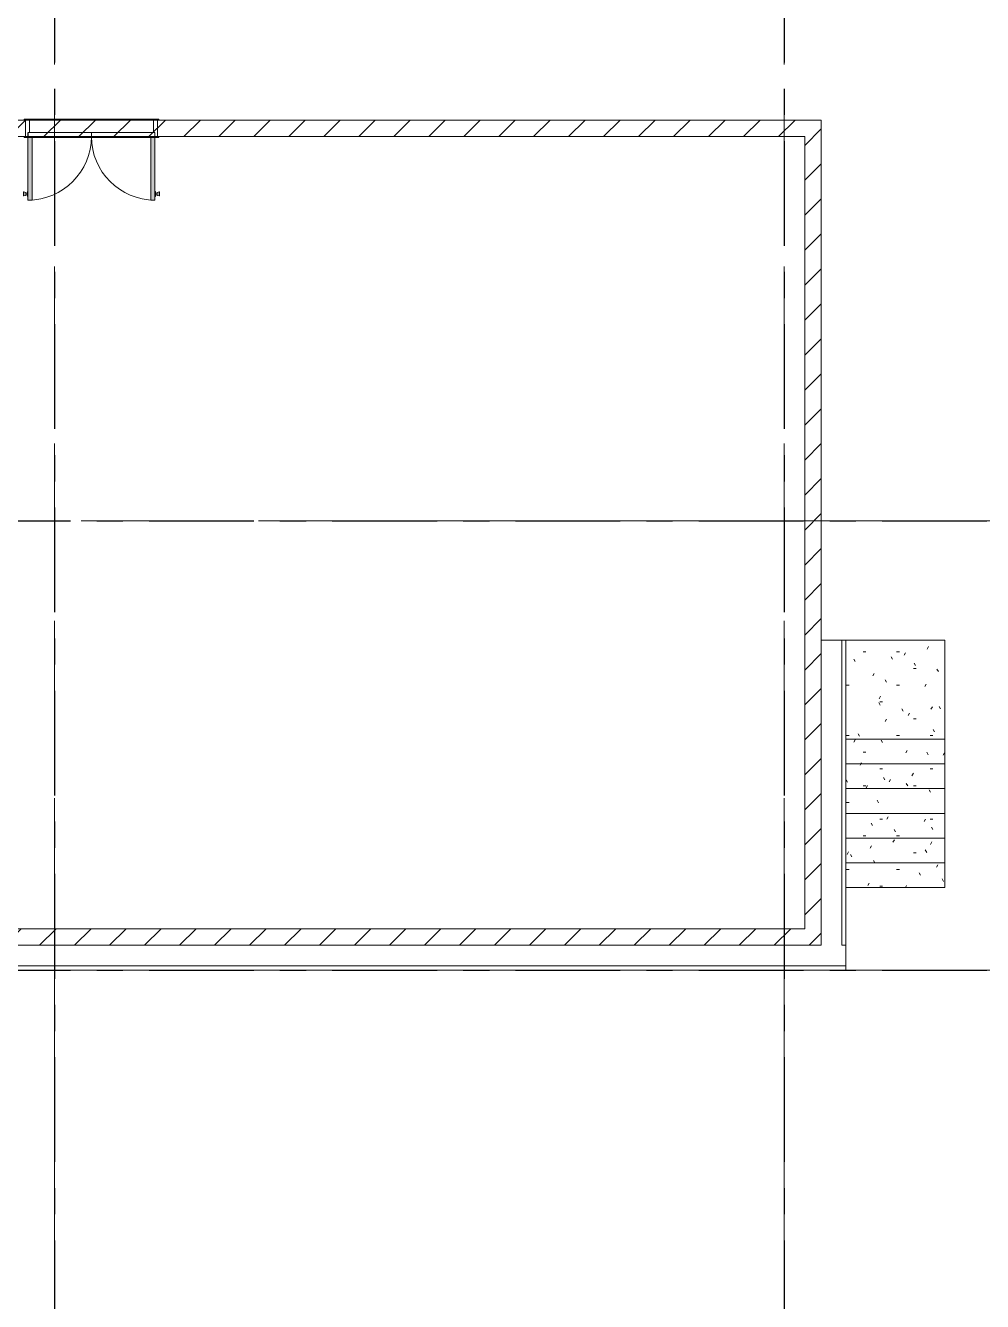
# Model space of a CAD drawing. Header units: millimetres. Extents: x -4000 to 187956, y -58990 to 162485.
# Drawn here: x 88800 to 100407, y -4021 to 11457 of the extents above; entities that cross this region are included whole.
import ezdxf

# ---------------------------------------------------------------- set-up
doc = ezdxf.new("R2010")
doc.units = ezdxf.units.MM
for name, pattern in [('Dash', [600, 300, -300]), ('Dash_2_', [635, 317.5, -317.5]), ('Grid Line', [2222.5, 1270, -317.5, 317.5, -317.5]), ('Grid Line 12_5mm', [2150, 1250, -300, 300, -300]), ('Overhead 1_5mm', [250, 150, -100])]:
    doc.linetypes.add(name, pattern=pattern)
for name, color, linetype, lineweight in [('A-DETL-GENF', 92, 'Continuous', 9), ('A-DOOR', 31, 'Continuous', 13), ('A-DOOR-FRAM', 31, 'Continuous', 13), ('A-DOOR-HDLN', 31, 'Dash_2_', 13), ('A-FLOR', 192, 'Continuous', 13), ('A-FLOR-PATT', 8, 'Continuous', 13), ('A-WALL', 113, 'Continuous', 13), ('A-WALL-PATT', 111, 'Continuous', 13), ('S-GRID', 1, 'Continuous', 30), ('S-STRS', 31, 'Continuous', 9)]:
    doc.layers.add(name, color=color, linetype=linetype, lineweight=lineweight)
pattern_1 = [(0, (0, 0), (812.8, 203.2), [33.528, -576.072, 33.528, -576.072, -3251.2]), (0, (0, 0), (812.8, 203.2), [-1219.2, 33.528, -1185.672, 33.528, -576.072, -1422.4]), (0, (0, 0), (812.8, 203.2), [-3048, 33.528, -372.872, 33.528, -982.472]), (120, (304.8, 101.6), (-582.37636, 602.30545), [33.528, -576.072, 33.528, -576.072, -3251.2]), (120, (304.8, 101.6), (-582.37636, 602.30545), [-1219.2, 33.528, -1185.672, 33.528, -576.072, -1422.4]), (120, (304.8, 101.6), (-582.37636, 602.30545), [-3048, 33.528, -372.872, 33.528, -982.472]), (240, (406.4, 508), (-230.42364, -805.50545), [33.528, -576.072, 33.528, -576.072, -3251.2]), (240, (406.4, 508), (-230.42364, -805.50545), [-1219.2, 33.528, -1185.672, 33.528, -576.072, -1422.4]), (240, (406.4, 508), (-230.42364, -805.50545), [-3048, 33.528, -372.872, 33.528, -982.472])]
pattern_2 = [(45, (0, 0), (-212.132, 212.132), [])]

# ---------------------------------------------------------------- blocks, each defined once
blk = doc.blocks.new('dcc5a - 1600X2200-V656-0_000')
at = {"layer": 'A-DOOR', "lineweight": 15, "transparency": 33554534}
for points in [[(-313, 154), (-313, 925), (-363, 925), (-363, 154)], [(1178, 154), (1178, 925), (1128, 925), (1128, 154)]]:
    blk.add_hatch(color=256, dxfattribs=at).paths.add_polyline_path(points)
at = {"layer": 'A-DETL-GENF', "color": 250}
for p, q in [((-416, 875), (-418, 870)), ((-418, 870), (-418, 829)), ((-418, 829), (-418, 870)), ((-418, 829), (-416, 825)), ((-413, 875), (-416, 875)), ((-416, 875), (-416, 825)), ((-416, 825), (-416, 875)), ((-416, 825), (-413, 825)), ((-388, 868), (-413, 875)), ((-413, 875), (-413, 825)), ((-413, 825), (-413, 875)), ((-413, 825), (-388, 831)), ((-388, 868), (-388, 831)), ((-388, 831), (-388, 868)), ((-369, 860), (-388, 860)), ((-388, 860), (-388, 840)), ((-388, 840), (-388, 860)), ((-388, 840), (-369, 840)), ((-363, 880), (-369, 880)), ((-369, 880), (-369, 820)), ((-369, 820), (-369, 880)), ((-369, 840), (-369, 860)), ((-369, 860), (-369, 840)), ((-369, 820), (-363, 820)), ((-363, 880), (-363, 820)), ((-363, 820), (-363, 880)), ((1178, 880), (1178, 820)), ((1178, 820), (1178, 880)), ((1178, 880), (1184, 880)), ((1184, 820), (1178, 820)), ((1184, 880), (1184, 820)), ((1184, 820), (1184, 880)), ((1184, 840), (1184, 860)), ((1184, 860), (1184, 840)), ((1184, 860), (1203, 860)), ((1203, 840), (1184, 840)), ((1203, 868), (1228, 875)), ((1203, 868), (1203, 831)), ((1203, 831), (1203, 868)), ((1203, 860), (1203, 840)), ((1203, 840), (1203, 860)), ((1228, 825), (1203, 831)), ((1228, 875), (1231, 875)), ((1228, 875), (1228, 825)), ((1228, 825), (1228, 875)), ((1231, 825), (1228, 825)), ((1231, 875), (1233, 870)), ((1231, 875), (1231, 825)), ((1231, 825), (1231, 875)), ((1233, 829), (1231, 825)), ((1233, 870), (1233, 829)), ((1233, 829), (1233, 870))]:
    blk.add_line(p, q, dxfattribs=at)
at = {"layer": 'A-DOOR', "color": 5, "lineweight": 15}
for p, q in [((-363, 925), (-363, 154)), ((-313, 925), (-363, 925)), ((-363, 925), (-363, 154)), ((-313, 925), (-363, 925)), ((-313, 154), (-313, 925)), ((-313, 154), (-313, 925)), ((1128, 925), (1128, 154)), ((1178, 925), (1128, 925)), ((1128, 925), (1178, 925)), ((1128, 154), (1128, 925)), ((1178, 154), (1178, 925)), ((1178, 925), (1178, 154)), ((-408, 154), (-408, 166)), ((-408, 166), (-363, 166)), ((-313, 166), (1128, 166)), ((1178, 166), (1222, 166)), ((1222, 166), (1222, 154)), ((-408, -58), (-408, -46)), ((1222, -58), (-408, -58)), ((1222, -46), (1222, -58))]:
    blk.add_line(p, q, dxfattribs=at)
at = {"layer": 'A-DOOR', "color": 171, "lineweight": 15}
for p, q in [((-408, 154), (-408, 166)), ((-408, 166), (-378, 166)), ((-378, 166), (-378, 154)), ((-378, 166), (-378, 154)), ((-363, 166), (-378, 166)), ((1128, 166), (-313, 166)), ((1192, 166), (1178, 166)), ((1222, 166), (1192, 166)), ((1192, 166), (1192, 154)), ((1192, 154), (1192, 166)), ((1222, 166), (1222, 154)), ((-363, 154), (-408, 154)), ((-393, 154), (-393, -46)), ((-313, 154), (-363, 154)), ((-363, 154), (-313, 154)), ((-363, 154), (-313, 154)), ((-363, 154), (1178, 154)), ((1128, 154), (-313, 154)), ((1178, 154), (1128, 154)), ((1128, 154), (1178, 154)), ((1128, 154), (1178, 154)), ((1128, 154), (1178, 154)), ((1222, 154), (1178, 154)), ((1207, -46), (1207, 154)), ((-408, -58), (-408, -46)), ((-408, -46), (1222, -46)), ((-378, -58), (-408, -58)), ((-393, -46), (1207, -46)), ((-378, -46), (-378, -58)), ((-378, -46), (-378, -58)), ((-378, -58), (1192, -58)), ((1192, -58), (1192, -46)), ((1192, -58), (1192, -46)), ((1192, -58), (1222, -58)), ((1222, -58), (1222, -46))]:
    blk.add_line(p, q, dxfattribs=at)
at = {"layer": 'A-DOOR', "color": 173, "lineweight": 15}
for p, q in [((-363, 166), (-313, 166)), ((1128, 166), (1178, 166))]:
    blk.add_line(p, q, dxfattribs=at)
at = {"layer": 'A-DOOR', "color": 161, "lineweight": 15}
for p, q in [((-313, 166), (-363, 166)), ((1178, 166), (1128, 166)), ((-393, 154), (-408, 154)), ((1207, 154), (1222, 154)), ((-408, -46), (-393, -46)), ((1222, -46), (1207, -46))]:
    blk.add_line(p, q, dxfattribs=at)
at = {"layer": 'A-DOOR', "color": 151, "lineweight": 15}
for p, q in [((-378, 154), (-393, 154)), ((-378, 154), (-363, 154)), ((-363, 154), (-313, 154)), ((-313, 154), (1128, 154)), ((1128, 154), (1178, 154)), ((1178, 154), (1192, 154)), ((1192, 154), (1207, 154)), ((-393, -46), (-378, -46)), ((1192, -46), (-378, -46)), ((1207, -46), (1192, -46))]:
    blk.add_line(p, q, dxfattribs=at)
at = {"layer": 'A-DOOR', "color": 5, "lineweight": 15}
for centre, start, end in [((-363, 154), 0, 90), ((1178, 154), 90, 180)]:
    blk.add_arc(centre, 771, start, end, dxfattribs=at)
at = {"layer": 'A-DOOR-FRAM', "color": 81, "lineweight": 15}
for p, q in [((-393, -46), (-393, 154)), ((-393, 154), (-363, 154)), ((-363, 154), (-363, 104)), ((-363, 154), (-363, 104)), ((-363, 104), (-343, 104)), ((-363, 104), (1177, 104)), ((-343, 104), (-343, -46)), ((-343, 104), (-343, -46)), ((1157, 104), (-343, 104)), ((-313, 154), (1128, 154)), ((1157, -46), (1157, 104)), ((1177, 104), (1157, 104)), ((1157, -46), (1157, 104)), ((1177, 104), (1177, 154)), ((1177, 104), (1177, 154)), ((1178, 154), (1207, 154)), ((1207, -46), (1207, 154)), ((1207, -46), (-393, -46))]:
    blk.add_line(p, q, dxfattribs=at)
at = {"layer": 'A-DOOR-FRAM', "color": 71, "lineweight": 15}
for p, q in [((-393, 154), (-363, 154)), ((-363, 154), (-313, 154)), ((-313, 154), (-363, 154)), ((1128, 154), (-313, 154)), ((1128, 154), (1178, 154)), ((1177, 154), (1128, 154)), ((1207, 154), (1178, 154)), ((-343, -46), (-393, -46)), ((-343, -46), (1157, -46)), ((1157, -46), (1207, -46))]:
    blk.add_line(p, q, dxfattribs=at)
at = {"layer": 'A-DOOR-FRAM', "color": 91, "lineweight": 15}
for p, q in [((-393, -46), (-393, 154)), ((1207, 154), (1207, -46))]:
    blk.add_line(p, q, dxfattribs=at)
at = {"layer": 'A-DOOR-HDLN', "color": 171, "linetype": 'Dash', "lineweight": 15}
for p, q in [((-363, 154), (-363, 104)), ((1178, 154), (-363, 154)), ((-363, 104), (1178, 104)), ((407, 104), (407, 154)), ((1178, 104), (1178, 154))]:
    blk.add_line(p, q, dxfattribs=at)
blk = doc.blocks.new('CMF2_NHAXUONG_A_rvt-1-0_000')
at = {"layer": 'A-FLOR-PATT', "lineweight": 9}
h = blk.add_hatch(dxfattribs=at)
h.set_pattern_fill('FP_1', color=250, style=0, pattern_type=2)
h.set_pattern_definition(pattern_1)
h.paths.add_polyline_path([(99950, 2800), (99950, 4000), (98750, 4000), (98750, 2800)])
at = {"layer": 'A-WALL-PATT', "lineweight": 9}
h = blk.add_hatch(dxfattribs=at)
h.set_pattern_fill('FP_13', color=250, style=0, pattern_type=2)
h.set_pattern_definition(pattern_2)
h.paths.add_polyline_path([(98250, 10110), (98250, 10310), (82000, 10310), (82000, 10110), (93524, 10110)])
h = blk.add_hatch(dxfattribs=at)
h.set_pattern_fill('FP_13', color=250, style=0, pattern_type=2)
h.set_pattern_definition(pattern_2)
h.paths.add_polyline_path([(98250, 500), (98450, 500), (98450, 10310), (98250, 10310), (98250, 5424)])
h = blk.add_hatch(dxfattribs=at)
h.set_pattern_fill('FP_13', color=250, style=0, pattern_type=2)
h.set_pattern_definition(pattern_2)
h.paths.add_polyline_path([(98450, 300), (98450, 500), (67750, 500), (67750, 300), (93524, 300)])
at = {"layer": 'S-STRS'}
h = blk.add_hatch(dxfattribs=at)
h.set_pattern_fill('FP_1', color=256, style=0, pattern_type=2)
h.set_pattern_definition(pattern_1)
h.paths.add_polyline_path([(99950, 2500), (99950, 2800), (98750, 2800), (98750, 2500)])
h = blk.add_hatch(dxfattribs=at)
h.set_pattern_fill('FP_1', color=256, style=0, pattern_type=2)
h.set_pattern_definition(pattern_1)
h.paths.add_polyline_path([(99950, 2200), (99950, 2500), (98750, 2500), (98750, 2200)])
h = blk.add_hatch(dxfattribs=at)
h.set_pattern_fill('FP_1', color=256, style=0, pattern_type=2)
h.set_pattern_definition(pattern_1)
h.paths.add_polyline_path([(99950, 1900), (99950, 2200), (98750, 2200), (98750, 1900)])
h = blk.add_hatch(dxfattribs=at)
h.set_pattern_fill('FP_1', color=256, style=0, pattern_type=2)
h.set_pattern_definition(pattern_1)
h.paths.add_polyline_path([(99950, 1600), (99950, 1900), (98750, 1900), (98750, 1600)])
h = blk.add_hatch(dxfattribs=at)
h.set_pattern_fill('FP_1', color=256, style=0, pattern_type=2)
h.set_pattern_definition(pattern_1)
h.paths.add_polyline_path([(99950, 1300), (99950, 1600), (98750, 1600), (98750, 1300)])
h = blk.add_hatch(dxfattribs=at)
h.set_pattern_fill('FP_1', color=256, style=0, pattern_type=2)
h.set_pattern_definition(pattern_1)
h.paths.add_polyline_path([(98750, 1000), (99950, 1000), (99950, 1300), (98750, 1300)])
at = {"layer": 'A-FLOR', "color": 81, "lineweight": 15}
for p, q in [((98750, 2800), (98750, 4000)), ((99950, 2800), (98750, 2800))]:
    blk.add_line(p, q, dxfattribs=at)
at = {"layer": 'A-FLOR', "color": 93, "lineweight": 15}
for p, q in [((98750, 4000), (99950, 4000)), ((98750, 4000), (98750, 2800)), ((99950, 4000), (99950, 2800))]:
    blk.add_line(p, q, dxfattribs=at)
at = {"layer": 'A-FLOR', "color": 94, "lineweight": 15}
for p, q in [((99950, 4000), (98750, 4000)), ((99950, 2800), (99950, 4000)), ((98750, 2800), (99950, 2800))]:
    blk.add_line(p, q, dxfattribs=at)
at = {"layer": 'A-WALL', "color": 90, "lineweight": 15}
for p, q in [((98250, 10310), (82000, 10310)), ((98450, 10310), (98250, 10310)), ((98450, 500), (98450, 10310)), ((88350, 10110), (98250, 10110)), ((98250, 10110), (98250, 500)), ((98750, 4000), (98450, 4000)), ((98450, 4000), (98450, 300)), ((98700, 4000), (98700, 300)), ((98750, 300), (98750, 4000)), ((98250, 500), (88350, 500)), ((98450, 300), (98450, 500)), ((98450, 300), (67750, 300)), ((67750, 300), (98450, 300)), ((98700, 300), (98750, 300)), ((98750, 300), (98750, 300)), ((98750, 0), (98750, 300)), ((98750, 50), (67250, 50)), ((67250, 0), (98750, 0))]:
    blk.add_line(p, q, dxfattribs=at)
at = {"layer": 'A-WALL', "color": 53, "lineweight": 15}
for p, q in [((88800, 10310), (88785, 10310)), ((90400, 10310), (88800, 10310)), ((90400, 10110), (90400, 10310)), ((90415, 10310), (90400, 10310)), ((88800, 10110), (88829, 10110)), ((88879, 10110), (90320, 10110)), ((90370, 10110), (90400, 10110)), ((90400, 10110), (90415, 10110)), ((98450, 4000), (98450, 300)), ((98450, 500), (98450, 4000)), ((98450, 500), (98450, 300))]:
    blk.add_line(p, q, dxfattribs=at)
at = {"layer": 'A-WALL', "color": 35, "lineweight": 15}
for p, q in [((90400, 10110), (90400, 10310)), ((98250, 10310), (90415, 10310)), ((98250, 10310), (98450, 10310)), ((98450, 4000), (98450, 10310)), ((90415, 10110), (98250, 10110)), ((98250, 10110), (98250, 500)), ((98450, 4000), (98750, 4000)), ((98750, 300), (98750, 4000)), ((98250, 500), (88350, 500)), ((98750, 300), (98750, 300)), ((98750, 300), (98750, 0)), ((87300, 0), (98750, 0))]:
    blk.add_line(p, q, dxfattribs=at)
at = {"layer": 'A-WALL', "color": 31, "lineweight": 15}
for p, q in [((88829, 10110), (88879, 10110)), ((90320, 10110), (90370, 10110))]:
    blk.add_line(p, q, dxfattribs=at)
at = {"layer": 'S-GRID', "linetype": 'Grid Line 12_5mm', "lineweight": 9}
for p, q in [((89150, 161185), (89150, -16487)), ((98000, 161185), (98000, -16487)), ((-824, 5450), (183641, 5450)), ((-824, 0), (183641, 0))]:
    blk.add_line(p, q, dxfattribs=at)
at = {"layer": 'S-STRS', "color": 250}
for p, q in [((98750, 2800), (99950, 2800)), ((99950, 2500), (99950, 2800)), ((98750, 2500), (99950, 2500)), ((99950, 2200), (99950, 2500)), ((98750, 2200), (99950, 2200)), ((99950, 1900), (99950, 2200)), ((98750, 1900), (99950, 1900)), ((99950, 1600), (99950, 1900)), ((98750, 1600), (99950, 1600)), ((99950, 1300), (99950, 1600)), ((98750, 1300), (99950, 1300)), ((99950, 1000), (99950, 1300)), ((98750, 1000), (99950, 1000))]:
    blk.add_line(p, q, dxfattribs=at)
at = {"layer": 'S-STRS', "color": 252}
for p, q in [((98750, 2500), (98750, 2800)), ((98750, 2200), (98750, 2500)), ((98750, 1900), (98750, 2200)), ((98750, 1600), (98750, 1900)), ((98750, 1300), (98750, 1600)), ((98750, 1000), (98750, 1300))]:
    blk.add_line(p, q, dxfattribs=at)
at = {"layer": 'S-STRS', "color": 250, "linetype": 'Overhead 1_5mm'}
for p, q in [((98750, 2500), (99950, 2500)), ((98750, 2200), (99950, 2200)), ((98750, 1900), (99950, 1900)), ((98750, 1600), (99950, 1600)), ((98750, 1300), (99950, 1300)), ((98750, 1000), (99950, 1000))]:
    blk.add_line(p, q, dxfattribs=at)
at = {"layer": 'A-DOOR', "color": 250, "lineweight": 9, "rotation": 180}
blk.add_blockref('dcc5a - 1600X2200-V656-0_000', (90007, 10264), dxfattribs=at)

msp = doc.modelspace()

# ---------------------------------------------------------------- block references
at = {"lineweight": 5}
msp.add_blockref('CMF2_NHAXUONG_A_rvt-1-0_000', (0, 0), dxfattribs=at)

# ---------------------------------------------------------------- next in the draw order: linework, layer by layer
at = {"layer": 'S-GRID', "linetype": 'Grid Line'}
for p, q in [((89150, 161185), (89150, -16487)), ((98000, 161185), (98000, -16487)), ((-824, 5450), (183641, 5450)), ((-824, 0), (183641, 0))]:
    msp.add_line(p, q, dxfattribs=at)

doc.saveas('drawing.dxf')
